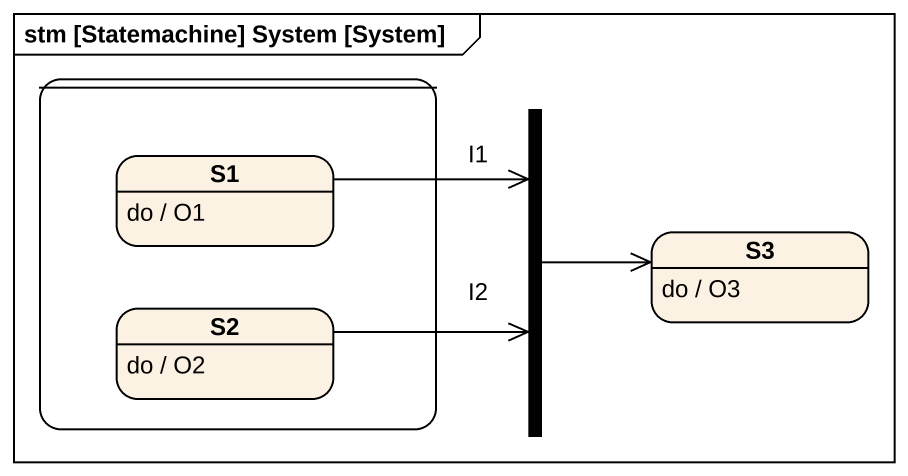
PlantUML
@startuml
mainframe stm [Statemachine] System [System]
hide empty description
state " " as state1 {
  state S1
  S1 : do / O1
  state S2
  S2 : do / O2
}
state fork1 <<join>>
state S3
S3 : do / O3
S1 -right-> fork1 : I1
fork1 -right-> S3
S2 -right-> fork1 : I2
@enduml
